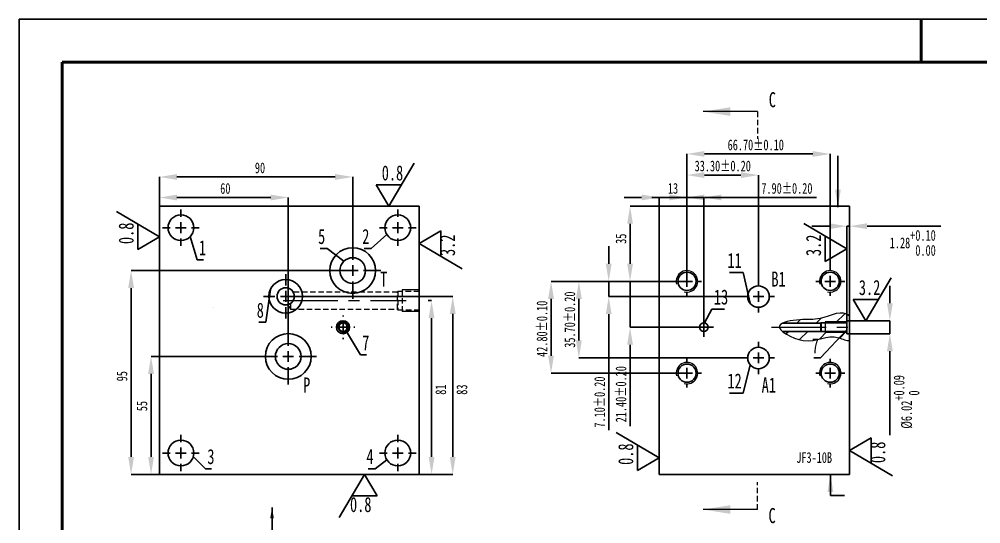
# Model space of a CAD drawing. Header units: millimetres. Extents: x 786 to 1206, y 249 to 546.
# Drawn here: x 785.8 to 1009.7, y 428.3 to 545.9 of the extents above; entities that cross this region are included whole.
import ezdxf

# ---------------------------------------------------------------- set-up
doc = ezdxf.new("R2010")
doc.units = ezdxf.units.MM
doc.linetypes.add('CENTERX2', pattern=[20.32, 12.7, -2.54, 2.54, -2.54])
doc.linetypes.add('HIDDEN', pattern=[1.905, 1.27, -0.635])
doc.layers.add('10', color=7, linetype='Continuous')
doc.layers.add('总内框线', color=7, linetype='Continuous', lineweight=50)
doc.layers.add('总外框线', color=7, linetype='Continuous', lineweight=30)
doc.styles.add('SLDTEXTSTYLE0', font='TXT', dxfattribs={"width": 0.7})
doc.dimstyles.new('ISO-25', dxfattribs={"dimtxt": 2.5, "dimasz": 2.5, "dimexe": 1.25, "dimexo": 0.625, "dimtad": 1, "dimtxsty": 'Standard', "dimcen": 2.5, "dimadec": 0, "dimazin": 0, "dimtfac": 1, "dimtmove": 0, "dimatfit": 3, "dimfxl": 1, "dimarcsym": 0})
doc.dimstyles.new('SLDDIMSTYLE0', dxfattribs={"dimtxt": 3.5, "dimasz": 4.08, "dimexe": 0, "dimexo": 0.0625, "dimgap": 0.875, "dimtad": 2, "dimlfac": 2, "dimrnd": 1e-09, "dimzin": 12, "dimdsep": 46, "dimtxsty": 'SLDTEXTSTYLE0', "dimsah": 1, "dimcen": 0.09, "dimadec": 0, "dimazin": 3, "dimtfac": 1, "dimtofl": 0, "dimtmove": 0, "dimatfit": 3, "dimfxl": 1, "dimfrac": 2, "dimtolj": 1, "dimtzin": 12, "dimarcsym": 0})
doc.dimstyles.new('SLDDIMSTYLE1', dxfattribs={"dimtxt": 0.18, "dimasz": 4.08, "dimexe": 0, "dimexo": 0.0625, "dimgap": 0, "dimtad": 0, "dimtih": 1, "dimtoh": 1, "dimdec": 0, "dimrnd": 1e-09, "dimzin": 0, "dimdsep": 46, "dimtxsty": 'Standard', "dimblk1": 'NONE', "dimblk2": 'NONE', "dimsah": 1, "dimcen": 0.09, "dimadec": 0, "dimazin": 0, "dimtfac": 4.08, "dimtdec": 0, "dimtofl": 0, "dimtmove": 0, "dimatfit": 3, "dimldrblk": 'NONE', "dimfxl": 1, "dimfrac": 2, "dimtolj": 1, "dimtzin": 0, "dimarcsym": 0})
doc.dimstyles.new('SLDDIMSTYLE2', dxfattribs={"dimtxt": 3.5, "dimasz": 4.08, "dimexe": 0, "dimexo": 0.0625, "dimgap": 0.875, "dimtad": 2, "dimlfac": 2, "dimrnd": 1e-09, "dimzin": 12, "dimdsep": 46, "dimtxsty": 'SLDTEXTSTYLE0', "dimsah": 1, "dimcen": 0.09, "dimadec": 0, "dimazin": 3, "dimtfac": 1, "dimtmove": 0, "dimatfit": 0, "dimfxl": 1, "dimfrac": 2, "dimtolj": 1, "dimtzin": 12, "dimarcsym": 0})
doc.dimstyles.new('SLDDIMSTYLE3', dxfattribs={"dimtxt": 3.5, "dimasz": 4.08, "dimexe": 0, "dimexo": 0.0625, "dimgap": 0.875, "dimtad": 2, "dimlfac": 2, "dimrnd": 1e-09, "dimzin": 4, "dimdsep": 46, "dimtxsty": 'SLDTEXTSTYLE0', "dimsah": 1, "dimcen": 0.09, "dimadec": 0, "dimazin": 1, "dimtol": 1, "dimtp": 0.1, "dimtm": 0.1, "dimtfac": 1, "dimtmove": 0, "dimatfit": 0, "dimfxl": 1, "dimfrac": 2, "dimtolj": 1, "dimtzin": 0, "dimarcsym": 0})
doc.dimstyles.new('SLDDIMSTYLE4', dxfattribs={"dimtxt": 3.5, "dimasz": 4.08, "dimexe": 0, "dimexo": 0.0625, "dimgap": 0.875, "dimtad": 2, "dimlfac": 2, "dimrnd": 1e-09, "dimzin": 4, "dimdsep": 46, "dimtxsty": 'SLDTEXTSTYLE0', "dimsah": 1, "dimcen": 0.09, "dimadec": 0, "dimazin": 1, "dimtol": 1, "dimtp": 0.2, "dimtm": 0.2, "dimtfac": 1, "dimtmove": 0, "dimatfit": 0, "dimfxl": 1, "dimfrac": 2, "dimtolj": 1, "dimtzin": 0, "dimarcsym": 0})
doc.dimstyles.new('SLDDIMSTYLE5', dxfattribs={"dimtxt": 3.5, "dimasz": 4.08, "dimexe": 0, "dimexo": 0.0625, "dimgap": 0.875, "dimtad": 2, "dimlfac": 2, "dimrnd": 1e-09, "dimzin": 12, "dimdsep": 46, "dimtxsty": 'SLDTEXTSTYLE0', "dimsah": 1, "dimcen": 0.09, "dimadec": 0, "dimazin": 3, "dimtol": 1, "dimtp": 0.1, "dimtfac": 1, "dimtmove": 0, "dimatfit": 0, "dimfxl": 1, "dimfrac": 2, "dimtolj": 1, "dimtzin": 0, "dimarcsym": 0})
doc.dimstyles.new('SLDDIMSTYLE6', dxfattribs={"dimtxt": 3.5, "dimasz": 4.08, "dimexe": 0, "dimexo": 0.0625, "dimgap": 0.875, "dimtad": 2, "dimlfac": 2, "dimrnd": 1e-09, "dimzin": 12, "dimdsep": 46, "dimtxsty": 'SLDTEXTSTYLE0', "dimsah": 1, "dimcen": 0.09, "dimadec": 0, "dimazin": 3, "dimtol": 1, "dimtp": 0.09, "dimtfac": 1, "dimtmove": 0, "dimatfit": 0, "dimfxl": 1, "dimfrac": 2, "dimtolj": 1, "dimarcsym": 0})
doc.dimstyles.new('SLDDIMSTYLE8', dxfattribs={"dimtxt": 0.18, "dimasz": 4.08, "dimexe": 0, "dimexo": 0.0625, "dimgap": 0, "dimtad": 0, "dimtih": 1, "dimtoh": 1, "dimdec": 0, "dimrnd": 1e-09, "dimzin": 0, "dimdsep": 46, "dimtxsty": 'Standard', "dimsah": 1, "dimcen": 0.09, "dimadec": 0, "dimazin": 0, "dimtfac": 4.08, "dimtdec": 0, "dimtofl": 0, "dimtmove": 0, "dimatfit": 3, "dimfxl": 1, "dimfrac": 2, "dimtolj": 1, "dimtzin": 0, "dimarcsym": 0})
pattern_1 = [(45, (733.235, 254.895), (-2.245064, 2.245064), [])]

# ---------------------------------------------------------------- blocks, each defined once
blk = doc.blocks.new('*D133')
at = {"layer": '10', "color": 0, "lineweight": -2, "transparency": 16777216}
for p, q in [((841.86, 467.33), (816.54, 467.33)), ((816.54, 443.91), (816.54, 463.25)), ((818.43, 439.83), (816.54, 439.83))]:
    blk.add_line(p, q, dxfattribs=at)
at = {"layer": '10', "color": 0, "transparency": 16777216}
for points in [[(815.86, 463.25), (817.22, 463.25), (816.54, 467.33)], [(815.86, 443.91), (817.22, 443.91), (816.54, 439.83)]]:
    blk.add_solid(points, dxfattribs=at)
at = {"layer": 'Defpoints', "color": 0, "transparency": 16777216}
for p in [(816.54, 467.33), (841.92, 467.33), (818.49, 439.83)]:
    blk.add_point(p, dxfattribs=at)
at = {"layer": '10', "color": 0, "transparency": 16777216, "insert": (813.16, 455.77), "char_height": 3.5, "attachment_point": 2, "rotation": 90, "style": 'SLDTEXTSTYLE0'}
blk.add_mtext('\\A1;{\\H0.71429x;55}', dxfattribs=at)
blk = doc.blocks.new('*D134')
at = {"layer": '10', "color": 0, "lineweight": -2, "transparency": 16777216}
for p, q in [((863.43, 487.33), (811.89, 487.33)), ((811.89, 443.91), (811.89, 483.25)), ((818.43, 439.83), (811.89, 439.83))]:
    blk.add_line(p, q, dxfattribs=at)
at = {"layer": '10', "color": 0, "transparency": 16777216}
for points in [[(811.21, 483.25), (812.57, 483.25), (811.89, 487.33)], [(811.21, 443.91), (812.57, 443.91), (811.89, 439.83)]]:
    blk.add_solid(points, dxfattribs=at)
at = {"layer": 'Defpoints', "color": 0, "transparency": 16777216}
for p in [(811.89, 487.33), (863.49, 487.33), (818.49, 439.83)]:
    blk.add_point(p, dxfattribs=at)
at = {"layer": '10', "color": 0, "transparency": 16777216, "insert": (808.51, 462.73), "char_height": 3.5, "attachment_point": 2, "rotation": 90, "style": 'SLDTEXTSTYLE0'}
blk.add_mtext('\\A1;{\\H0.71429x;95}', dxfattribs=at)
blk = doc.blocks.new('*D135')
at = {"layer": '10', "color": 0, "lineweight": -2, "transparency": 16777216}
for p, q in [((818.49, 502.39), (818.49, 504.36)), ((822.57, 504.36), (844.41, 504.36)), ((848.49, 473.97), (848.49, 504.36))]:
    blk.add_line(p, q, dxfattribs=at)
at = {"layer": '10', "color": 0, "transparency": 16777216}
for points in [[(822.57, 505.04), (822.57, 503.68), (818.49, 504.36)], [(844.41, 505.04), (844.41, 503.68), (848.49, 504.36)]]:
    blk.add_solid(points, dxfattribs=at)
at = {"layer": 'Defpoints', "color": 0, "transparency": 16777216}
for p in [(848.49, 504.36), (818.49, 502.33), (848.49, 473.91)]:
    blk.add_point(p, dxfattribs=at)
at = {"layer": '10', "color": 0, "transparency": 16777216, "insert": (833.84, 507.73), "char_height": 3.5, "attachment_point": 2, "style": 'SLDTEXTSTYLE0'}
blk.add_mtext('\\A1;{\\H0.71429x;60}', dxfattribs=at)
blk = doc.blocks.new('*D136')
at = {"layer": '10', "color": 0, "lineweight": -2, "transparency": 16777216}
for p, q in [((818.49, 502.39), (818.49, 509.15)), ((822.57, 509.15), (859.41, 509.15)), ((863.49, 493.97), (863.49, 509.15))]:
    blk.add_line(p, q, dxfattribs=at)
at = {"layer": '10', "color": 0, "transparency": 16777216}
for points in [[(822.57, 509.83), (822.57, 508.47), (818.49, 509.15)], [(859.41, 509.83), (859.41, 508.47), (863.49, 509.15)]]:
    blk.add_solid(points, dxfattribs=at)
at = {"layer": 'Defpoints', "color": 0, "transparency": 16777216}
for p in [(863.49, 509.15), (818.49, 502.33), (863.49, 493.91)]:
    blk.add_point(p, dxfattribs=at)
at = {"layer": '10', "color": 0, "transparency": 16777216, "insert": (841.91, 512.53), "char_height": 3.5, "attachment_point": 2, "style": 'SLDTEXTSTYLE0'}
blk.add_mtext('\\A1;{\\H0.71429x;90}', dxfattribs=at)
blk = doc.blocks.new('*D137')
at = {"layer": '10', "color": 0, "lineweight": -2, "transparency": 16777216}
for p, q in [((847.96, 481.33), (886.78, 481.33)), ((886.78, 443.91), (886.78, 477.25)), ((879.06, 439.83), (886.78, 439.83))]:
    blk.add_line(p, q, dxfattribs=at)
at = {"layer": '10', "color": 0, "transparency": 16777216}
for points in [[(886.1, 477.25), (887.46, 477.25), (886.78, 481.33)], [(886.1, 443.91), (887.46, 443.91), (886.78, 439.83)]]:
    blk.add_solid(points, dxfattribs=at)
at = {"layer": 'Defpoints', "color": 0, "transparency": 16777216}
for p in [(847.89, 481.33), (886.78, 481.33), (878.99, 439.83)]:
    blk.add_point(p, dxfattribs=at)
at = {"layer": '10', "color": 0, "transparency": 16777216, "insert": (887.66, 459.6), "char_height": 3.5, "attachment_point": 2, "rotation": 90, "style": 'SLDTEXTSTYLE0'}
blk.add_mtext('\\A1;{\\H0.71429x;83}', dxfattribs=at)
blk = doc.blocks.new('*D138')
at = {"layer": '10', "color": 0, "lineweight": -2, "transparency": 16777216}
for p, q in [((881.06, 480.33), (881.86, 480.33)), ((881.86, 476.25), (881.86, 443.91)), ((879.06, 439.83), (881.86, 439.83))]:
    blk.add_line(p, q, dxfattribs=at)
at = {"layer": '10', "color": 0, "transparency": 16777216}
for points in [[(881.18, 476.25), (882.54, 476.25), (881.86, 480.33)], [(881.18, 443.91), (882.54, 443.91), (881.86, 439.83)]]:
    blk.add_solid(points, dxfattribs=at)
at = {"layer": 'Defpoints', "color": 0, "transparency": 16777216}
for p in [(880.99, 480.33), (878.99, 439.83), (881.86, 439.83)]:
    blk.add_point(p, dxfattribs=at)
at = {"layer": '10', "color": 0, "transparency": 16777216, "insert": (882.73, 459.6), "char_height": 3.5, "width": 2.9232, "attachment_point": 2, "rotation": 90, "style": 'SLDTEXTSTYLE0'}
blk.add_mtext('\\A1;{\\H0.71429x;81}', dxfattribs=at)
blk = doc.blocks.new('SW_NOTE_0')
at = {"layer": '10', "color": 0}
blk.add_line((1.45, 0), (0, 0), dxfattribs=at)
at = {"layer": '10', "color": 0, "insert": (0.43, 4.59), "char_height": 3.5, "attachment_point": 1, "style": 'SLDTEXTSTYLE0'}
blk.add_mtext('1', dxfattribs=at)
blk = doc.blocks.new('_NONE')
blk = doc.blocks.new('SW_NOTE_1')
at = {"layer": '10', "color": 0}
blk.add_line((-1.62, 0), (0, 0), dxfattribs=at)
at = {"layer": '10', "color": 0, "insert": (-2.11, 4.57), "char_height": 3.5, "attachment_point": 1, "style": 'SLDTEXTSTYLE0'}
blk.add_mtext('2', dxfattribs=at)
blk = doc.blocks.new('SW_NOTE_2')
at = {"layer": '10', "color": 0}
blk.add_line((1.45, 0), (0, 0), dxfattribs=at)
at = {"layer": '10', "color": 0, "insert": (0.46, 4.57), "char_height": 3.5, "attachment_point": 1, "style": 'SLDTEXTSTYLE0'}
blk.add_mtext('3', dxfattribs=at)
blk = doc.blocks.new('SW_NOTE_3')
at = {"layer": '10', "color": 0}
blk.add_line((-1.62, 0), (0, 0), dxfattribs=at)
at = {"layer": '10', "color": 0, "insert": (-2.05, 4.57), "char_height": 3.5, "attachment_point": 1, "style": 'SLDTEXTSTYLE0'}
blk.add_mtext('4', dxfattribs=at)
blk = doc.blocks.new('SW_NOTE_4')
at = {"layer": '10', "color": 0}
blk.add_line((-1.62, 0), (0, 0), dxfattribs=at)
at = {"layer": '10', "color": 0, "insert": (-2.1, 4.57), "char_height": 3.5, "attachment_point": 1, "style": 'SLDTEXTSTYLE0'}
blk.add_mtext('5', dxfattribs=at)
blk = doc.blocks.new('SW_NOTE_5')
at = {"layer": '10', "color": 0}
blk.add_line((1.45, 0), (0, 0), dxfattribs=at)
at = {"layer": '10', "color": 0, "insert": (0.43, 4.53), "char_height": 3.5, "attachment_point": 1, "style": 'SLDTEXTSTYLE0'}
blk.add_mtext('7', dxfattribs=at)
blk = doc.blocks.new('SW_NOTE_6')
at = {"layer": '10', "color": 0}
blk.add_line((-1.61, 0), (0, 0), dxfattribs=at)
at = {"layer": '10', "color": 0, "insert": (-2.1, 4.56), "char_height": 3.5, "attachment_point": 1, "style": 'SLDTEXTSTYLE0'}
blk.add_mtext('8', dxfattribs=at)
blk = doc.blocks.new('SW_CENTERMARKSYMBOL_0')
at = {"layer": '10', "color": 0}
for p, q in [((0, 2.5), (0, 4.25)), ((-2.5, 0), (-4.25, 0)), ((0, 0), (-1.25, 0)), ((0, 0), (0, 1.25)), ((0, 0), (0, -1.25)), ((0, 0), (1.25, 0)), ((2.5, 0), (4.25, 0)), ((0, -2.5), (0, -4.25))]:
    blk.add_line(p, q, dxfattribs=at)
blk = doc.blocks.new('SW_CENTERMARKSYMBOL_1')
at = {"layer": '10', "color": 0}
for p, q in [((0, 2.5), (0, 4.25)), ((-2.5, 0), (-4.25, 0)), ((0, 0), (-1.25, 0)), ((0, 0), (0, 1.25)), ((0, 0), (0, -1.25)), ((0, 0), (1.25, 0)), ((2.5, 0), (4.25, 0)), ((0, -2.5), (0, -4.25))]:
    blk.add_line(p, q, dxfattribs=at)
blk = doc.blocks.new('SW_CENTERMARKSYMBOL_2')
at = {"layer": '10', "color": 0}
for p, q in [((0, 2.5), (0, 4.25)), ((-2.5, 0), (-4.25, 0)), ((0, 0), (-1.25, 0)), ((0, 0), (0, 1.25)), ((0, 0), (0, -1.25)), ((0, 0), (1.25, 0)), ((2.5, 0), (4.25, 0)), ((0, -2.5), (0, -4.25))]:
    blk.add_line(p, q, dxfattribs=at)
blk = doc.blocks.new('SW_CENTERMARKSYMBOL_3')
at = {"layer": '10', "color": 0}
for p, q in [((0, 2.5), (0, 4.25)), ((-2.5, 0), (-4.25, 0)), ((0, 0), (-1.25, 0)), ((0, 0), (0, 1.25)), ((0, 0), (0, -1.25)), ((0, 0), (1.25, 0)), ((2.5, 0), (4.25, 0)), ((0, -2.5), (0, -4.25))]:
    blk.add_line(p, q, dxfattribs=at)
blk = doc.blocks.new('SW_CENTERMARKSYMBOL_4')
at = {"layer": '10', "color": 0}
for p, q in [((0, 2.5), (0, 6.575)), ((-2.5, 0), (-6.575, 0)), ((0, 0), (-1.25, 0)), ((0, 0), (0, 1.25)), ((0, 0), (0, -1.25)), ((0, 0), (1.25, 0)), ((2.5, 0), (6.575, 0)), ((0, -2.5), (0, -6.575))]:
    blk.add_line(p, q, dxfattribs=at)
blk = doc.blocks.new('SW_CENTERMARKSYMBOL_5')
at = {"layer": '10', "color": 0}
for p, q in [((0, 2.5), (0, 6.575)), ((-2.5, 0), (-6.575, 0)), ((0, 0), (-1.25, 0)), ((0, 0), (0, 1.25)), ((0, 0), (0, -1.25)), ((0, 0), (1.25, 0)), ((2.5, 0), (6.575, 0)), ((0, -2.5), (0, -6.575))]:
    blk.add_line(p, q, dxfattribs=at)
blk = doc.blocks.new('SW_CENTERMARKSYMBOL_6')
at = {"layer": '10', "color": 0}
for p, q in [((0, 2.5), (0, 5.15)), ((-2.5, 0), (-5.15, 0)), ((0, 0), (-1.25, 0)), ((0, 0), (0, 1.25)), ((0, 0), (0, -1.25)), ((0, 0), (1.25, 0)), ((2.5, 0), (5.15, 0)), ((0, -2.5), (0, -5.15))]:
    blk.add_line(p, q, dxfattribs=at)
blk = doc.blocks.new('SW_CENTERMARKSYMBOL_7')
at = {"layer": '10', "color": 0}
for p, q in [((0, 2.5), (0, 2.775)), ((-2.5, 0), (-2.775, 0)), ((0, 0), (-1.25, 0)), ((0, 0), (0, 1.25)), ((0, 0), (0, -1.25)), ((0, 0), (1.25, 0)), ((2.5, 0), (2.775, 0)), ((0, -2.5), (0, -2.775))]:
    blk.add_line(p, q, dxfattribs=at)
blk = doc.blocks.new('SW_SFSYMBOL_2')
at = {"layer": '10', "color": 0}
for p, q in [((5, 1.65), (-5, 7.55)), ((0, 4.6), (0, -1.3)), ((5, 1.65), (0, -1.3))]:
    blk.add_line(p, q, dxfattribs=at)
at = {"layer": '10', "color": 0, "insert": (-4.51, 0), "char_height": 3.5, "attachment_point": 1, "rotation": 90, "style": 'SLDTEXTSTYLE0'}
blk.add_mtext('0.8', dxfattribs=at)
blk = doc.blocks.new('SW_SFSYMBOL_3')
at = {"layer": '10', "color": 0}
for p, q in [((1.65, -5), (7.55, 5)), ((1.65, -5), (-1.3, 0)), ((4.6, 0), (-1.3, 0))]:
    blk.add_line(p, q, dxfattribs=at)
at = {"layer": '10', "color": 0, "insert": (0, 4.51), "char_height": 3.5, "attachment_point": 1, "style": 'SLDTEXTSTYLE0'}
blk.add_mtext('0.8', dxfattribs=at)
blk = doc.blocks.new('SW_SFSYMBOL_4')
at = {"layer": '10', "color": 0}
for p, q in [((3.41, 9.76), (-2.49, -0.24)), ((3.41, 9.76), (6.36, 4.76)), ((0.46, 4.76), (6.36, 4.76))]:
    blk.add_line(p, q, dxfattribs=at)
at = {"layer": '10', "color": 0, "insert": (0, 4.51), "char_height": 3.5, "attachment_point": 1, "style": 'SLDTEXTSTYLE0'}
blk.add_mtext('0.8', dxfattribs=at)
blk = doc.blocks.new('SW_SFSYMBOL_5')
at = {"layer": '10', "color": 0}
for p, q in [((-9.33, 2.95), (-4.33, 5.9)), ((-4.33, 0), (-4.33, 5.9)), ((-9.33, 2.95), (0.67, -2.95))]:
    blk.add_line(p, q, dxfattribs=at)
at = {"layer": '10', "color": 0, "insert": (-4.51, 0), "char_height": 3.5, "attachment_point": 1, "rotation": 90, "style": 'SLDTEXTSTYLE0'}
blk.add_mtext('3.2', dxfattribs=at)
blk = doc.blocks.new('*D139')
at = {"layer": '10', "color": 0, "lineweight": -2, "transparency": 16777216}
for p, q in [((930.75, 504.38), (926.67, 504.38)), ((934.83, 502.39), (934.83, 504.38)), ((934.83, 504.38), (941.33, 504.38)), ((941.33, 484.89), (941.33, 504.38)), ((945.41, 504.38), (949.49, 504.38))]:
    blk.add_line(p, q, dxfattribs=at)
at = {"layer": '10', "color": 0, "transparency": 16777216}
for points in [[(930.75, 505.06), (930.75, 503.7), (934.83, 504.38)], [(945.41, 505.06), (945.41, 503.7), (941.33, 504.38)]]:
    blk.add_solid(points, dxfattribs=at)
at = {"layer": 'Defpoints', "color": 0, "transparency": 16777216}
for p in [(941.33, 504.38), (934.83, 502.33), (941.33, 484.83)]:
    blk.add_point(p, dxfattribs=at)
at = {"layer": '10', "color": 0, "transparency": 16777216, "insert": (938.08, 507.75), "char_height": 3.5, "attachment_point": 2, "style": 'SLDTEXTSTYLE0'}
blk.add_mtext('\\A1;{\\H0.71429x;13}', dxfattribs=at)
blk = doc.blocks.new('*D140')
at = {"layer": '10', "color": 0, "lineweight": -2, "transparency": 16777216}
for p, q in [((941.33, 484.89), (941.33, 514.51)), ((945.41, 514.51), (970.6, 514.51)), ((974.68, 488.27), (974.68, 514.51))]:
    blk.add_line(p, q, dxfattribs=at)
at = {"layer": '10', "color": 0, "transparency": 16777216}
for points in [[(945.41, 515.19), (945.41, 513.83), (941.33, 514.51)], [(970.6, 515.19), (970.6, 513.83), (974.68, 514.51)]]:
    blk.add_solid(points, dxfattribs=at)
at = {"layer": 'Defpoints', "color": 0, "transparency": 16777216}
for p in [(974.68, 514.51), (974.68, 488.21), (941.33, 484.83)]:
    blk.add_point(p, dxfattribs=at)
at = {"layer": '10', "color": 0, "transparency": 16777216, "insert": (957.35, 517.88), "char_height": 3.5, "attachment_point": 2, "style": 'SLDTEXTSTYLE0'}
blk.add_mtext('\\A1;{\\H0.71429x;66.70±0.10}', dxfattribs=at)
blk = doc.blocks.new('*D141')
at = {"layer": '10', "color": 0, "lineweight": -2, "transparency": 16777216}
for p, q in [((941.33, 484.89), (941.33, 509.59)), ((945.41, 509.59), (953.9, 509.59)), ((957.98, 485.09), (957.98, 509.59))]:
    blk.add_line(p, q, dxfattribs=at)
at = {"layer": '10', "color": 0, "transparency": 16777216}
for points in [[(945.41, 510.27), (945.41, 508.91), (941.33, 509.59)], [(953.9, 510.27), (953.9, 508.91), (957.98, 509.59)]]:
    blk.add_solid(points, dxfattribs=at)
at = {"layer": 'Defpoints', "color": 0, "transparency": 16777216}
for p in [(957.98, 509.59), (941.33, 484.83), (957.98, 485.03)]:
    blk.add_point(p, dxfattribs=at)
at = {"layer": '10', "color": 0, "transparency": 16777216, "insert": (949.66, 512.97), "char_height": 3.5, "attachment_point": 2, "style": 'SLDTEXTSTYLE0'}
blk.add_mtext('\\A1;{\\H0.71429x;33.30±0.20}', dxfattribs=at)
blk = doc.blocks.new('*D142')
at = {"layer": '10', "color": 0, "lineweight": -2, "transparency": 16777216}
for p, q in [((937.25, 504.38), (933.17, 504.38)), ((941.33, 484.89), (941.33, 504.38)), ((941.33, 504.38), (945.28, 504.38)), ((945.28, 476.44), (945.28, 504.38)), ((949.36, 504.38), (971.46, 504.38))]:
    blk.add_line(p, q, dxfattribs=at)
at = {"layer": '10', "color": 0, "transparency": 16777216}
for points in [[(937.25, 505.06), (937.25, 503.7), (941.33, 504.38)], [(949.36, 505.06), (949.36, 503.7), (945.28, 504.38)]]:
    blk.add_solid(points, dxfattribs=at)
at = {"layer": 'Defpoints', "color": 0, "transparency": 16777216}
for p in [(945.28, 504.38), (941.33, 484.83), (945.28, 476.38)]:
    blk.add_point(p, dxfattribs=at)
at = {"layer": '10', "color": 0, "transparency": 16777216, "insert": (964.6, 507.75), "char_height": 3.5, "attachment_point": 2, "style": 'SLDTEXTSTYLE0'}
blk.add_mtext('\\A1;{\\H0.71429x;7.90±0.20}', dxfattribs=at)
blk = doc.blocks.new('*D143')
at = {"layer": '10', "color": 0, "lineweight": -2, "transparency": 16777216}
for p, q in [((934.77, 502.33), (928.08, 502.33)), ((928.08, 498.25), (928.08, 488.91)), ((941.27, 484.83), (928.08, 484.83))]:
    blk.add_line(p, q, dxfattribs=at)
at = {"layer": '10', "color": 0, "transparency": 16777216}
for points in [[(927.4, 498.25), (928.76, 498.25), (928.08, 502.33)], [(927.4, 488.91), (928.76, 488.91), (928.08, 484.83)]]:
    blk.add_solid(points, dxfattribs=at)
at = {"layer": 'Defpoints', "color": 0, "transparency": 16777216}
for p in [(934.83, 502.33), (928.08, 484.83), (941.33, 484.83)]:
    blk.add_point(p, dxfattribs=at)
at = {"layer": '10', "color": 0, "transparency": 16777216, "insert": (924.71, 494.75), "char_height": 3.5, "attachment_point": 2, "rotation": 90, "style": 'SLDTEXTSTYLE0'}
blk.add_mtext('\\A1;{\\H0.71429x;35}', dxfattribs=at)
blk = doc.blocks.new('*D144')
at = {"layer": '10', "color": 0, "lineweight": -2, "transparency": 16777216}
for p, q in [((928.08, 488.91), (928.08, 492.99)), ((941.27, 484.83), (928.08, 484.83)), ((928.08, 484.83), (928.08, 474.13)), ((942.97, 474.13), (928.08, 474.13)), ((928.08, 470.05), (928.08, 451.1))]:
    blk.add_line(p, q, dxfattribs=at)
at = {"layer": '10', "color": 0, "transparency": 16777216}
for points in [[(927.4, 488.91), (928.76, 488.91), (928.08, 484.83)], [(927.4, 470.05), (928.76, 470.05), (928.08, 474.13)]]:
    blk.add_solid(points, dxfattribs=at)
at = {"layer": 'Defpoints', "color": 0, "transparency": 16777216}
for p in [(941.33, 484.83), (928.08, 474.13), (943.03, 474.13)]:
    blk.add_point(p, dxfattribs=at)
at = {"layer": '10', "color": 0, "transparency": 16777216, "insert": (924.71, 458.53), "char_height": 3.5, "attachment_point": 2, "rotation": 90, "style": 'SLDTEXTSTYLE0'}
blk.add_mtext('\\A1;{\\H0.71429x;21.40±0.20}', dxfattribs=at)
blk = doc.blocks.new('*D145')
at = {"layer": '10', "color": 0, "lineweight": -2, "transparency": 16777216}
for p, q in [((941.27, 484.83), (909.68, 484.83)), ((909.68, 480.75), (909.68, 467.51)), ((941.27, 463.43), (909.68, 463.43))]:
    blk.add_line(p, q, dxfattribs=at)
at = {"layer": '10', "color": 0, "transparency": 16777216}
for points in [[(909, 480.75), (910.36, 480.75), (909.68, 484.83)], [(909, 467.51), (910.36, 467.51), (909.68, 463.43)]]:
    blk.add_solid(points, dxfattribs=at)
at = {"layer": 'Defpoints', "color": 0, "transparency": 16777216}
for p in [(941.33, 484.83), (909.68, 463.43), (941.33, 463.43)]:
    blk.add_point(p, dxfattribs=at)
at = {"layer": '10', "color": 0, "transparency": 16777216, "insert": (906.31, 473.77), "char_height": 3.5, "attachment_point": 2, "rotation": 90, "style": 'SLDTEXTSTYLE0'}
blk.add_mtext('\\A1;{\\H0.71429x;42.80±0.10}', dxfattribs=at)
blk = doc.blocks.new('*D146')
at = {"layer": '10', "color": 0, "lineweight": -2, "transparency": 16777216}
for p, q in [((941.27, 484.83), (916.16, 484.83)), ((916.16, 471.06), (916.16, 480.75)), ((954.17, 466.98), (916.16, 466.98))]:
    blk.add_line(p, q, dxfattribs=at)
at = {"layer": '10', "color": 0, "transparency": 16777216}
for points in [[(915.48, 480.75), (916.84, 480.75), (916.16, 484.83)], [(915.48, 471.06), (916.84, 471.06), (916.16, 466.98)]]:
    blk.add_solid(points, dxfattribs=at)
at = {"layer": 'Defpoints', "color": 0, "transparency": 16777216}
for p in [(916.16, 484.83), (941.33, 484.83), (954.23, 466.98)]:
    blk.add_point(p, dxfattribs=at)
at = {"layer": '10', "color": 0, "transparency": 16777216, "insert": (912.79, 475.91), "char_height": 3.5, "attachment_point": 2, "rotation": 90, "style": 'SLDTEXTSTYLE0'}
blk.add_mtext('\\A1;{\\H0.71429x;35.70±0.20}', dxfattribs=at)
blk = doc.blocks.new('*D147')
at = {"layer": '10', "color": 0, "lineweight": -2, "transparency": 16777216}
for p, q in [((923.11, 488.91), (923.11, 492.99)), ((941.27, 484.83), (923.11, 484.83)), ((923.11, 484.83), (923.11, 481.28)), ((954.17, 481.28), (923.11, 481.28)), ((923.11, 477.2), (923.11, 450.13))]:
    blk.add_line(p, q, dxfattribs=at)
at = {"layer": '10', "color": 0, "transparency": 16777216}
for points in [[(922.43, 488.91), (923.79, 488.91), (923.11, 484.83)], [(922.43, 477.2), (923.79, 477.2), (923.11, 481.28)]]:
    blk.add_solid(points, dxfattribs=at)
at = {"layer": 'Defpoints', "color": 0, "transparency": 16777216}
for p in [(941.33, 484.83), (923.11, 481.28), (954.23, 481.28)]:
    blk.add_point(p, dxfattribs=at)
at = {"layer": '10', "color": 0, "transparency": 16777216, "insert": (919.74, 456.7), "char_height": 3.5, "attachment_point": 2, "rotation": 90, "style": 'SLDTEXTSTYLE0'}
blk.add_mtext('\\A1;{\\H0.71429x;7.10±0.20}', dxfattribs=at)
blk = doc.blocks.new('*D148')
at = {"layer": '10', "color": 0, "lineweight": -2, "transparency": 16777216}
for p, q in [((979.18, 502.27), (979.18, 497.68)), ((974.46, 497.68), (970.38, 497.68)), ((978.54, 475.24), (978.54, 497.68)), ((978.54, 497.68), (979.18, 497.68)), ((983.26, 497.68), (1000.47, 497.68))]:
    blk.add_line(p, q, dxfattribs=at)
at = {"layer": '10', "color": 0, "transparency": 16777216}
for points in [[(974.46, 498.36), (974.46, 497), (978.54, 497.68)], [(983.26, 498.36), (983.26, 497), (979.18, 497.68)]]:
    blk.add_solid(points, dxfattribs=at)
at = {"layer": 'Defpoints', "color": 0, "transparency": 16777216}
for p in [(979.18, 502.33), (978.54, 497.68), (978.54, 475.18)]:
    blk.add_point(p, dxfattribs=at)
at = {"layer": '10', "color": 0, "transparency": 16777216, "insert": (993.91, 496.8), "char_height": 3.5, "attachment_point": 2, "style": 'SLDTEXTSTYLE0'}
blk.add_mtext('\\A1;{\\H0.71429x;1.28\\S+0.10^  0.00;}', dxfattribs=at)
blk = doc.blocks.new('*D149')
at = {"layer": '10', "color": 0, "lineweight": -2, "transparency": 16777216}
for p, q in [((988.58, 479.72), (988.58, 483.8)), ((979.25, 475.64), (988.58, 475.64)), ((988.58, 475.64), (988.58, 472.63)), ((979.25, 472.63), (988.58, 472.63)), ((988.58, 468.55), (988.58, 449.01))]:
    blk.add_line(p, q, dxfattribs=at)
at = {"layer": '10', "color": 0, "transparency": 16777216}
for points in [[(987.9, 479.72), (989.26, 479.72), (988.58, 475.64)], [(987.9, 468.55), (989.26, 468.55), (988.58, 472.63)]]:
    blk.add_solid(points, dxfattribs=at)
at = {"layer": 'Defpoints', "color": 0, "transparency": 16777216}
for p in [(979.18, 475.64), (979.18, 472.63), (988.58, 472.63)]:
    blk.add_point(p, dxfattribs=at)
at = {"layer": '10', "color": 0, "transparency": 16777216, "insert": (989.45, 456.74), "char_height": 3.5, "attachment_point": 2, "rotation": 90, "style": 'SLDTEXTSTYLE0'}
blk.add_mtext('\\A1;{\\H0.71429x;%%C6.02\\S+0.09^  0;}', dxfattribs=at)
blk = doc.blocks.new('SW_NOTE_7')
at = {"layer": '10', "color": 0}
blk.add_line((-1.61, 0), (0, 0), dxfattribs=at)
at = {"layer": '10', "color": 0, "insert": (-2.05, 4.55), "char_height": 3.5, "attachment_point": 1, "style": 'SLDTEXTSTYLE0'}
blk.add_mtext('7', dxfattribs=at)
blk = doc.blocks.new('SW_NOTE_8')
at = {"layer": '10', "color": 0}
blk.add_line((2.99, 0), (0, 0), dxfattribs=at)
at = {"layer": '10', "color": 0, "insert": (0.5, 4.57), "char_height": 3.5, "attachment_point": 1, "style": 'SLDTEXTSTYLE0'}
blk.add_mtext('13', dxfattribs=at)
blk = doc.blocks.new('SW_NOTE_9')
at = {"layer": '10', "color": 0}
blk.add_line((-3.16, 0), (0, 0), dxfattribs=at)
at = {"layer": '10', "color": 0, "insert": (-3.65, 4.54), "char_height": 3.5, "attachment_point": 1, "style": 'SLDTEXTSTYLE0'}
blk.add_mtext('11', dxfattribs=at)
blk = doc.blocks.new('SW_NOTE_10')
at = {"layer": '10', "color": 0}
blk.add_line((-3.16, 0), (0, 0), dxfattribs=at)
at = {"layer": '10', "color": 0, "insert": (-3.65, 4.59), "char_height": 3.5, "attachment_point": 1, "style": 'SLDTEXTSTYLE0'}
blk.add_mtext('12', dxfattribs=at)
blk = doc.blocks.new('SW_CENTERMARKSYMBOL_8')
at = {"layer": '10', "color": 0}
for p, q in [((0, 2.5), (0, 3.75)), ((-2.5, 0), (-3.75, 0)), ((0, 0), (-1.25, 0)), ((0, 0), (0, 1.25)), ((0, 0), (0, -1.25)), ((0, 0), (1.25, 0)), ((2.5, 0), (3.75, 0)), ((0, -2.5), (0, -3.75))]:
    blk.add_line(p, q, dxfattribs=at)
blk = doc.blocks.new('SW_CENTERMARKSYMBOL_9')
at = {"layer": '10', "color": 0}
for p, q in [((0, 1.25), (0, 2.25)), ((-1.25, 0), (-2.25, 0)), ((0, 0), (-1.25, 0)), ((0, 0), (0, 1.25)), ((0, 0), (0, -1.25)), ((0, 0), (1.25, 0)), ((1.25, 0), (2.25, 0)), ((0, -1.25), (0, -2.25))]:
    blk.add_line(p, q, dxfattribs=at)
blk = doc.blocks.new('SW_CENTERMARKSYMBOL_10')
at = {"layer": '10', "color": 0}
for p, q in [((0, 2.5), (0, 3.375)), ((-2.5, 0), (-3.375, 0)), ((0, 0), (-1.25, 0)), ((0, 0), (0, 1.25)), ((0, 0), (0, -1.25)), ((0, 0), (1.25, 0)), ((2.5, 0), (3.375, 0)), ((0, -2.5), (0, -3.375))]:
    blk.add_line(p, q, dxfattribs=at)
blk = doc.blocks.new('SW_CENTERMARKSYMBOL_11')
at = {"layer": '10', "color": 0}
for p, q in [((0, 2.5), (0, 3.375)), ((-2.5, 0), (-3.375, 0)), ((0, 0), (-1.25, 0)), ((0, 0), (0, 1.25)), ((0, 0), (0, -1.25)), ((0, 0), (1.25, 0)), ((2.5, 0), (3.375, 0)), ((0, -2.5), (0, -3.375))]:
    blk.add_line(p, q, dxfattribs=at)
blk = doc.blocks.new('SW_CENTERMARKSYMBOL_12')
at = {"layer": '10', "color": 0}
for p, q in [((0, 2.5), (0, 3.375)), ((-2.5, 0), (-3.375, 0)), ((0, 0), (-1.25, 0)), ((0, 0), (0, 1.25)), ((0, 0), (0, -1.25)), ((0, 0), (1.25, 0)), ((2.5, 0), (3.375, 0)), ((0, -2.5), (0, -3.375))]:
    blk.add_line(p, q, dxfattribs=at)
blk = doc.blocks.new('SW_CENTERMARKSYMBOL_13')
at = {"layer": '10', "color": 0}
for p, q in [((0, 2.5), (0, 3.375)), ((-2.5, 0), (-3.375, 0)), ((0, 0), (-1.25, 0)), ((0, 0), (0, 1.25)), ((0, 0), (0, -1.25)), ((0, 0), (1.25, 0)), ((2.5, 0), (3.375, 0)), ((0, -2.5), (0, -3.375))]:
    blk.add_line(p, q, dxfattribs=at)
blk = doc.blocks.new('SW_CENTERMARKSYMBOL_14')
at = {"layer": '10', "color": 0}
for p, q in [((0, 2.5), (0, 3.75)), ((-2.5, 0), (-3.75, 0)), ((0, 0), (-1.25, 0)), ((0, 0), (0, 1.25)), ((0, 0), (0, -1.25)), ((0, 0), (1.25, 0)), ((2.5, 0), (3.75, 0)), ((0, -2.5), (0, -3.75))]:
    blk.add_line(p, q, dxfattribs=at)
blk = doc.blocks.new('SW_SFSYMBOL_6')
at = {"layer": '10', "color": 0}
for p, q in [((5, 1.65), (-5, 7.55)), ((0, 4.6), (0, -1.3)), ((5, 1.65), (0, -1.3))]:
    blk.add_line(p, q, dxfattribs=at)
at = {"layer": '10', "color": 0, "insert": (-4.51, 0), "char_height": 3.5, "attachment_point": 1, "rotation": 90, "style": 'SLDTEXTSTYLE0'}
blk.add_mtext('0.8', dxfattribs=at)
blk = doc.blocks.new('SW_SFSYMBOL_7')
at = {"layer": '10', "color": 0}
for p, q in [((-9.33, 2.95), (-4.33, 5.9)), ((-4.33, 0), (-4.33, 5.9)), ((-9.33, 2.95), (0.67, -2.95))]:
    blk.add_line(p, q, dxfattribs=at)
at = {"layer": '10', "color": 0, "insert": (-4.51, 0), "char_height": 3.5, "attachment_point": 1, "rotation": 90, "style": 'SLDTEXTSTYLE0'}
blk.add_mtext('0.8', dxfattribs=at)
blk = doc.blocks.new('SW_SFSYMBOL_8')
at = {"layer": '10', "color": 0}
for p, q in [((1.65, -5), (7.55, 5)), ((1.65, -5), (-1.3, 0)), ((4.6, 0), (-1.3, 0))]:
    blk.add_line(p, q, dxfattribs=at)
at = {"layer": '10', "color": 0, "insert": (0, 4.51), "char_height": 3.5, "attachment_point": 1, "style": 'SLDTEXTSTYLE0'}
blk.add_mtext('3.2', dxfattribs=at)
blk = doc.blocks.new('SW_SFSYMBOL_9')
at = {"layer": '10', "color": 0}
for p, q in [((5, 1.65), (-5, 7.55)), ((0, 4.6), (0, -1.3)), ((5, 1.65), (0, -1.3))]:
    blk.add_line(p, q, dxfattribs=at)
at = {"layer": '10', "color": 0, "insert": (-4.51, 0), "char_height": 3.5, "attachment_point": 1, "rotation": 90, "style": 'SLDTEXTSTYLE0'}
blk.add_mtext('3.2', dxfattribs=at)

msp = doc.modelspace()

# ---------------------------------------------------------------- hatches: boundary and pattern name
at = {"linetype": 'Continuous', "lineweight": 18}
h = msp.add_hatch(dxfattribs=at)
h.set_pattern_fill('ANSI31', style=0)
h.set_pattern_definition(pattern_1)
edge = h.paths.add_edge_path(flags=0)
edge.add_spline(control_points=[(979.1829, 476.6881), (977.6993, 478.4547), (972.5739, 475.5582), (968.4664, 476.1183), (964.5352, 475.5492), (963.5797, 475.0997)], knot_values=[0, 0, 0, 0, 0.17377659, 0.29384609, 0.38372217, 0.38372217, 0.38372217, 0.38372217], weights=[1, 1, 1, 1, 1, 1], degree=3, periodic=0)
edge.add_line((963.5797, 475.0997), (972.5129, 475.0997))
edge.add_spline(control_points=[(972.5129, 475.0997), (972.5229, 475.1169), (972.5329, 475.1341), (972.5429, 475.1513)], knot_values=[0.00740958, 0.00740958, 0.00740958, 0.00740958, 0.00752804, 0.00752804, 0.00752804, 0.00752804], weights=[1, 1, 1, 1], degree=3, periodic=0)
edge.add_line((972.5429, 475.1513), (978.5429, 475.1513))
edge.add_line((978.5429, 475.1513), (978.5429, 475.6358))
edge.add_line((978.5429, 475.6358), (979.1829, 475.6358))
edge.add_line((979.1829, 475.6358), (979.1829, 476.6881))
h = msp.add_hatch(dxfattribs=at)
h.set_pattern_fill('ANSI31', style=0)
h.set_pattern_definition(pattern_1)
edge = h.paths.add_edge_path(flags=0)
edge.add_line((979.1829, 472.6271), (978.5429, 472.6271))
edge.add_line((978.5429, 472.6271), (978.5429, 473.1117))
edge.add_line((978.5429, 473.1117), (972.5429, 473.1117))
edge.add_spline(control_points=[(972.5429, 473.1117), (972.5329, 473.1288), (972.5229, 473.146), (972.5129, 473.1632)], knot_values=[0.00300068, 0.00300068, 0.00300068, 0.00300068, 0.00312004, 0.00312004, 0.00312004, 0.00312004], weights=[1, 1, 1, 1], degree=3, periodic=0)
edge.add_line((972.5129, 473.1632), (963.5489, 473.1632))
edge.add_spline(control_points=[(963.5489, 473.1632), (964.6209, 472.2493), (970.6382, 469.5887), (974.4347, 473.1079), (978.5398, 470.8932), (979.1829, 471.0815)], knot_values=[0.47432561, 0.47432561, 0.47432561, 0.47432561, 0.58329719, 0.79264611, 0.85820709, 0.85820709, 0.85820709, 0.85820709], weights=[1, 1, 1, 1, 1, 1], degree=3, periodic=0)
edge.add_line((979.1829, 471.0815), (979.1829, 472.6271))

# ---------------------------------------------------------------- linework, layer by layer
at = {"color": 7, "linetype": 'Continuous', "lineweight": 18}
for p, q in [((957.7829, 524.3847), (945.0829, 524.3847)), ((878.9936, 482.8315), (874.9936, 482.8315)), ((878.9936, 477.8315), (874.9936, 477.8315)), ((978.5429, 475.3815), (973.5429, 475.3815)), ((973.5429, 475.3815), (973.5429, 472.8815)), ((978.5429, 472.8815), (973.5429, 472.8815)), ((957.7829, 431.6583), (945.0829, 431.6583))]:
    msp.add_line(p, q, dxfattribs=at)
at = {"color": 7, "linetype": 'HIDDEN', "lineweight": 18}
for p, q in [((957.7829, 524.3847), (957.7829, 518.0347)), ((860.4936, 487.3315), (857.4936, 487.3315)), ((873.9185, 482.3315), (849.6262, 482.3315)), ((873.9936, 482.4565), (873.9185, 482.3315)), ((873.9185, 478.3315), (873.9185, 482.3315)), ((873.9936, 482.4565), (873.9936, 478.2065)), ((878.9936, 482.4565), (873.9936, 482.4565)), ((874.9936, 482.8315), (874.9936, 477.8315)), ((848.3602, 479.3857), (848.9936, 478.3315)), ((848.9936, 479.6611), (848.9936, 478.3315)), ((848.9936, 478.3315), (873.9185, 478.3315)), ((873.9185, 478.3315), (873.9936, 478.2065)), ((873.9936, 478.2065), (878.9936, 478.2065)), ((851.7936, 467.3315), (851.4936, 467.3315)), ((957.7829, 431.6583), (957.7829, 438.0083))]:
    msp.add_line(p, q, dxfattribs=at)
at = {"color": 7, "linetype": 'Continuous', "lineweight": 25}
for p, q in [((818.4936, 502.3315), (818.4936, 439.8315)), ((878.9936, 502.3315), (818.4936, 502.3315)), ((878.9936, 502.3315), (878.9936, 439.8315)), ((979.1829, 502.3315), (934.8329, 502.3315)), ((934.8329, 439.8315), (934.8329, 502.3315)), ((979.1829, 502.3315), (979.1829, 476.6881)), ((972.5129, 475.0997), (963.5797, 475.0997)), ((972.5129, 473.1632), (972.5129, 475.0997)), ((978.5429, 475.1513), (972.5429, 475.1513)), ((972.5429, 473.1117), (972.5429, 475.1513)), ((979.1829, 475.6358), (978.5429, 475.6358)), ((978.5429, 475.1513), (978.5429, 475.6358)), ((978.5429, 473.1117), (978.5429, 475.1513)), ((979.1829, 476.6881), (979.1829, 475.6358)), ((979.1829, 472.6271), (979.1829, 475.6358)), ((963.5489, 473.1632), (972.5129, 473.1632)), ((972.5429, 473.1117), (978.5429, 473.1117)), ((978.5429, 472.6271), (978.5429, 473.1117)), ((978.5429, 472.6271), (979.1829, 472.6271)), ((979.1829, 472.6271), (979.1829, 471.0815)), ((979.1829, 471.0815), (979.1829, 439.8315)), ((878.9936, 439.8315), (818.4936, 439.8315)), ((979.1829, 439.8315), (934.8329, 439.8315))]:
    msp.add_line(p, q, dxfattribs=at)
for centre, radius in [((823.4936, 497.3315), 3), ((873.9936, 497.3315), 3), ((863.4936, 487.3315), 5.325), ((863.4936, 487.3315), 3), ((941.3329, 484.8315), 2.125), ((974.6829, 484.8315), 2.125), ((847.8936, 481.3315), 3.9), ((957.9829, 481.2815), 2.5), ((847.8936, 481.3315), 2), ((861.2436, 474.1315), 1.525), ((861.2436, 474.1315), 1.05), ((861.2436, 474.1315), 1), ((945.2829, 474.1315), 1), ((848.4936, 467.3315), 5.325), ((848.4936, 467.3315), 3), ((957.9829, 466.9815), 2.5), ((941.3329, 463.4315), 2.125), ((974.6829, 463.4315), 2.125), ((823.4936, 444.8315), 3), ((873.9936, 444.8315), 3)]:
    msp.add_circle(centre, radius, dxfattribs=at)
at = {"color": 7, "linetype": 'Continuous', "lineweight": 18}
for centre, radius in [((941.3329, 484.8315), 2.5), ((974.6829, 484.8315), 2.5), ((861.2436, 474.1315), 1.25), ((941.3329, 463.4315), 2.5), ((974.6829, 463.4315), 2.5)]:
    msp.add_arc(centre, radius, 255, 195, dxfattribs=at)
at = {"color": 7, "linetype": 'HIDDEN', "lineweight": 18}
for points, knots in [([(849.5813, 482.4046), (849.5815, 482.4044), (849.5823, 482.4031), (849.5768, 482.4116), (849.5569, 482.4427), (849.5022, 482.522), (849.4169, 482.6317), (849.3402, 482.7119), (849.31, 482.7435)], [0, 0, 0, 0, 0.02576774, 0.1300278, 0.30147831, 0.56245206, 0.8275932, 1, 1, 1, 1]), ([(831.1767, 478.7817), (831.1761, 478.7826), (831.175, 478.7844), (831.1649, 478.8002), (831.1532, 478.8177), (831.1455, 478.8287), (831.1436, 478.8315)], [0, 0, 0, 0, 0.31945242, 0.65881793, 0.91452548, 1, 1, 1, 1])]:
    msp.add_open_spline(points, degree=3, knots=knots, dxfattribs=at)
at = {"color": 7, "linetype": 'Continuous', "lineweight": 18}
msp.add_open_spline([(979.1829, 476.6881), (977.6993, 478.4547), (972.5739, 475.5582), (968.0913, 476.1695), (959.8749, 474.7743), (970.0887, 469.0793), (974.4347, 473.1079), (978.5398, 470.8932), (979.1829, 471.0815)], degree=3, knots=[0, 0, 0, 0, 0.173776591, 0.293846089, 0.418761946, 0.583297189, 0.792646109, 0.85820709, 0.85820709, 0.85820709, 0.85820709], dxfattribs=at)
at = {"color": 7, "linetype": 'Continuous', "lineweight": 25}
for points in [[(972.5429, 475.1513), (972.5329, 475.1341), (972.5229, 475.1169), (972.5129, 475.0997)], [(972.5129, 473.1632), (972.5229, 473.146), (972.5329, 473.1288), (972.5429, 473.1117)]]:
    msp.add_open_spline(points, degree=3, dxfattribs=at)
at = {"color": 7, "linetype": 'Continuous', "lineweight": 18}
for points in [[(945.0829, 524.3847), (951.4329, 523.3687), (951.4329, 525.4007)], [(945.0829, 431.6583), (951.4329, 430.6423), (951.4329, 432.6743)]]:
    msp.add_solid(points, dxfattribs=at)
at = {"layer": '10', "linetype": 'CENTERX2', "lineweight": 18}
for p, q in [((847.3097, 480.3315), (875.9185, 480.3315)), ((961.0164, 474.1315), (981.1829, 474.1315))]:
    msp.add_line(p, q, dxfattribs=at)
at = {"layer": '总内框线'}
for p, q in [((995.8448, 535.9074), (995.8448, 545.9074)), ((795.8448, 258.9074), (795.8448, 535.9074)), ((795.8448, 535.9074), (1195.8448, 535.9074))]:
    msp.add_line(p, q, dxfattribs=at)
at = {"layer": '总外框线'}
for p, q in [((785.8448, 248.9074), (785.8448, 545.9074)), ((785.8448, 545.9074), (1205.8448, 545.9074))]:
    msp.add_line(p, q, dxfattribs=at)

# ---------------------------------------------------------------- block references
at = {"layer": '10'}
for name, p in [('SW_SFSYMBOL_3', (870.2554, 507.3312)), ('SW_CENTERMARKSYMBOL_0', (823.4936, 497.3315)), ('SW_CENTERMARKSYMBOL_3', (873.9936, 497.3315)), ('SW_SFSYMBOL_2', (813.4939, 493.5179)), ('SW_SFSYMBOL_9', (973.5432, 490.7215)), ('SW_NOTE_4', (857.5273, 492.4675)), ('SW_NOTE_1', (867.8177, 492.4675)), ('SW_SFSYMBOL_5', (888.3243, 490.7277)), ('SW_NOTE_0', (827.2733, 489.8119)), ('SW_CENTERMARKSYMBOL_5', (863.4936, 487.3315)), ('SW_NOTE_9', (954.4005, 486.9073)), ('SW_CENTERMARKSYMBOL_11', (941.3329, 484.8315)), ('SW_CENTERMARKSYMBOL_13', (974.6829, 484.8315)), ('SW_CENTERMARKSYMBOL_6', (847.8936, 481.3315)), ('SW_CENTERMARKSYMBOL_14', (957.9829, 481.2815)), ('SW_SFSYMBOL_8', (981.3553, 480.6356)), ('SW_NOTE_8', (947.0918, 478.3596)), ('SW_NOTE_6', (843.2485, 475.2891)), ('SW_CENTERMARKSYMBOL_7', (861.2436, 474.1315)), ('SW_CENTERMARKSYMBOL_9', (945.2829, 474.1315)), ('SW_CENTERMARKSYMBOL_4', (848.4936, 467.3315)), ('SW_NOTE_5', (865.2816, 467.7372)), ('SW_CENTERMARKSYMBOL_8', (957.9829, 466.9815)), ('SW_NOTE_7', (972.4446, 466.9903)), ('SW_CENTERMARKSYMBOL_12', (941.3329, 463.4315)), ('SW_CENTERMARKSYMBOL_10', (974.6829, 463.4315)), ('SW_NOTE_10', (954.4005, 458.7745)), ('SW_CENTERMARKSYMBOL_2', (823.4936, 444.8315)), ('SW_CENTERMARKSYMBOL_1', (873.9936, 444.8315)), ('SW_SFSYMBOL_6', (929.8332, 442.0597)), ('SW_SFSYMBOL_7', (988.5137, 442.4811)), ('SW_NOTE_2', (829.182, 441.1812)), ('SW_NOTE_3', (868.7306, 441.1812)), ('SW_SFSYMBOL_4', (862.8643, 430.0676))]:
    msp.add_blockref(name, p, dxfattribs=at)

# ---------------------------------------------------------------- texts
at = {"color": 7, "linetype": 'Continuous', "char_height": 3.5, "attachment_point": 1, "style": 'SLDTEXTSTYLE0'}
for insert in [(960.3755, 528.9031), (960.316, 432.0044)]:
    msp.add_mtext('C', dxfattribs=dict(at, insert=insert))
at = {"layer": '10', "attachment_point": 1, "style": 'SLDTEXTSTYLE0'}
for s, insert, char_height in [('T', (869.8867, 487.1131), 3.5), ('B1', (960.9897, 487.1131), 3.5), ('P', (851.956, 462.4273), 3.5), ('A1', (958.7189, 462.4273), 3.5), ('JF3-10B', (966.7768, 445.0264), 2.5)]:
    msp.add_mtext(s, dxfattribs=dict(at, insert=insert, char_height=char_height))

# ---------------------------------------------------------------- dimensions: what is measured, and where the dimension line sits
at = {"layer": '10'}
for base, p1, p2, dimstyle, picture, middle in [((974.6829, 514.5095), (941.3329, 484.8315), (974.6829, 488.2065), 'SLDDIMSTYLE3', '*D140', (957.3497, 514.5095)), ((957.9829, 509.5945), (941.3329, 484.8315), (957.9829, 485.0315), 'SLDDIMSTYLE4', '*D141', (949.6579, 509.5945)), ((863.4936, 509.153), (818.4936, 502.3315), (863.4936, 493.9065), 'SLDDIMSTYLE0', '*D136', (841.9094, 509.153)), ((848.4936, 504.3597), (818.4936, 502.3315), (848.4936, 473.9065), 'SLDDIMSTYLE0', '*D135', (833.8364, 504.3597)), ((941.3329, 504.3779), (934.8329, 502.3315), (941.3329, 484.8315), 'SLDDIMSTYLE2', '*D139', (938.0829, 504.3779)), ((945.2829, 504.3779), (941.3329, 484.8315), (945.2829, 476.3815), 'SLDDIMSTYLE4', '*D142', (964.6045, 504.3779)), ((978.5429, 497.6786), (979.1829, 502.3315), (978.5429, 475.1815), 'SLDDIMSTYLE5', '*D148', (993.9055, 497.6786))]:
    dim = msp.add_linear_dim(base=base, p1=p1, p2=p2, text='{\\H0.71429x;<>}', dimstyle=dimstyle, dxfattribs=at)
    dim.commit()
    dim.dimension.update_dxf_attribs({"geometry": picture, "text_midpoint": middle, "dimtype": 160})
for base, p1, p2, text, dimstyle, picture, middle in [((928.084, 484.8315), (934.8329, 502.3315), (941.3329, 484.8315), '{\\H0.71429x;<>}', 'SLDDIMSTYLE2', '*D143', (928.084, 494.7499)), ((923.1144, 481.2815), (941.3329, 484.8315), (954.2329, 481.2815), '{\\H0.71429x;<>}', 'SLDDIMSTYLE4', '*D147', (923.1144, 456.6958)), ((928.084, 474.1315), (941.3329, 484.8315), (943.0329, 474.1315), '{\\H0.71429x;<>}', 'SLDDIMSTYLE4', '*D144', (928.084, 458.5339)), ((916.1643, 484.8315), (954.2329, 466.9815), (941.3329, 484.8315), '{\\H0.71429x;<>}', 'SLDDIMSTYLE4', '*D146', (916.1643, 475.9065)), ((811.888, 487.3315), (818.4936, 439.8315), (863.4936, 487.3315), '{\\H0.71429x;<>}', 'SLDDIMSTYLE0', '*D134', (811.888, 462.7313)), ((909.6812, 463.4315), (941.3329, 484.8315), (941.3329, 463.4315), '{\\H0.71429x;<>}', 'SLDDIMSTYLE3', '*D145', (909.6812, 473.7692)), ((988.5765, 472.6271), (979.1829, 475.6358), (979.1829, 472.6271), '{\\H0.71429x;%%C<>}', 'SLDDIMSTYLE6', '*D149', (988.5765, 456.7379)), ((886.7806, 481.3315), (878.9936, 439.8315), (847.8936, 481.3315), '{\\H0.71429x;<>}', 'SLDDIMSTYLE0', '*D137', (886.7806, 459.6048)), ((881.8579, 439.8315), (880.9936, 480.3315), (878.9936, 439.8315), '{\\H0.71429x;<>}', 'SLDDIMSTYLE0', '*D138', (881.8579, 459.6048)), ((816.5375, 467.3315), (818.4936, 439.8315), (841.9186, 467.3315), '{\\H0.71429x;<>}', 'SLDDIMSTYLE0', '*D133', (816.5375, 455.769))]:
    dim = msp.add_linear_dim(base=base, p1=p1, p2=p2, angle=90, text=text, dimstyle=dimstyle, dxfattribs=at)
    dim.commit()
    dim.dimension.update_dxf_attribs({"geometry": picture, "text_midpoint": middle, "dimtype": 160})

# ---------------------------------------------------------------- leaders
msp.add_leader([(844.7063, 432.146), (844.7063, 423.9127)], dimstyle='ISO-25', override={"dimgap": 0.625, "dimtad": 0, "dimfxl": 1.25})
for points in [[(976.4835, 502.1386), (976.4835, 514.0403)], [(974.7336, 439.8315), (974.7336, 434.9222), (977.9763, 434.9222)]]:
    msp.add_leader(points, dimstyle='SLDDIMSTYLE8', dxfattribs=at)
at = {"layer": '10', "has_arrowhead": 0}
for points in [[(825.6678, 495.2643), (827.2733, 489.8119)], [(871.4608, 495.7238), (867.8177, 492.4675)], [(861.4267, 489.5059), (857.5273, 492.4675)], [(956.0407, 479.7074), (954.4005, 486.9073)], [(844.3317, 482.9199), (843.2485, 475.2891)], [(945.3907, 475.1256), (947.0918, 478.3596)], [(862.0204, 473.1522), (865.2816, 467.7372)], [(978.5429, 473.5396), (972.4446, 466.9903)], [(956.0551, 465.3897), (954.4005, 458.7745)], [(826.3783, 444.0078), (829.182, 441.1812)], [(871.4344, 443.2661), (868.7306, 441.1812)]]:
    msp.add_leader(points, dimstyle='SLDDIMSTYLE1', dxfattribs=at)

doc.saveas('drawing.dxf')
